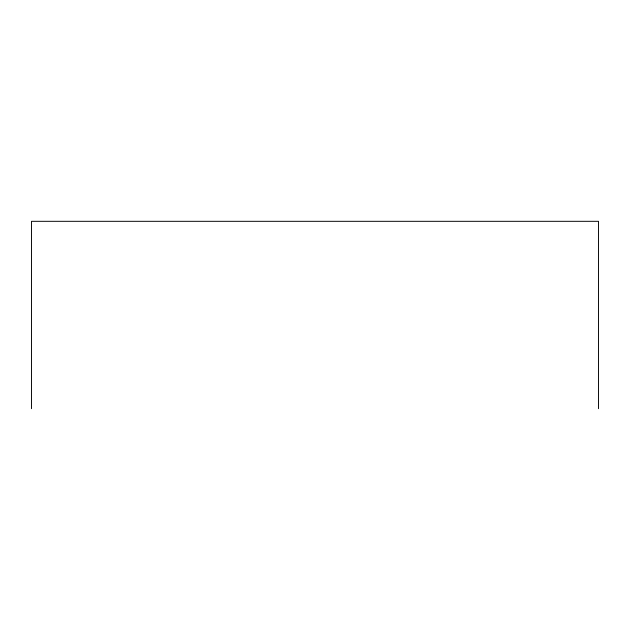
<?xml version="1.0" encoding="UTF-8"?>
<svg xmlns="http://www.w3.org/2000/svg" width="630" height="630" viewBox="0 0 630 630"><rect width="100%" height="100%" fill="white"/><g stroke="black" fill="none" stroke-linecap="round" stroke-linejoin="round"><path stroke-width="0.94" d="M598.5 408.681L598.5 221.319L31.5 221.319L31.5 408.681"/></g></svg>
